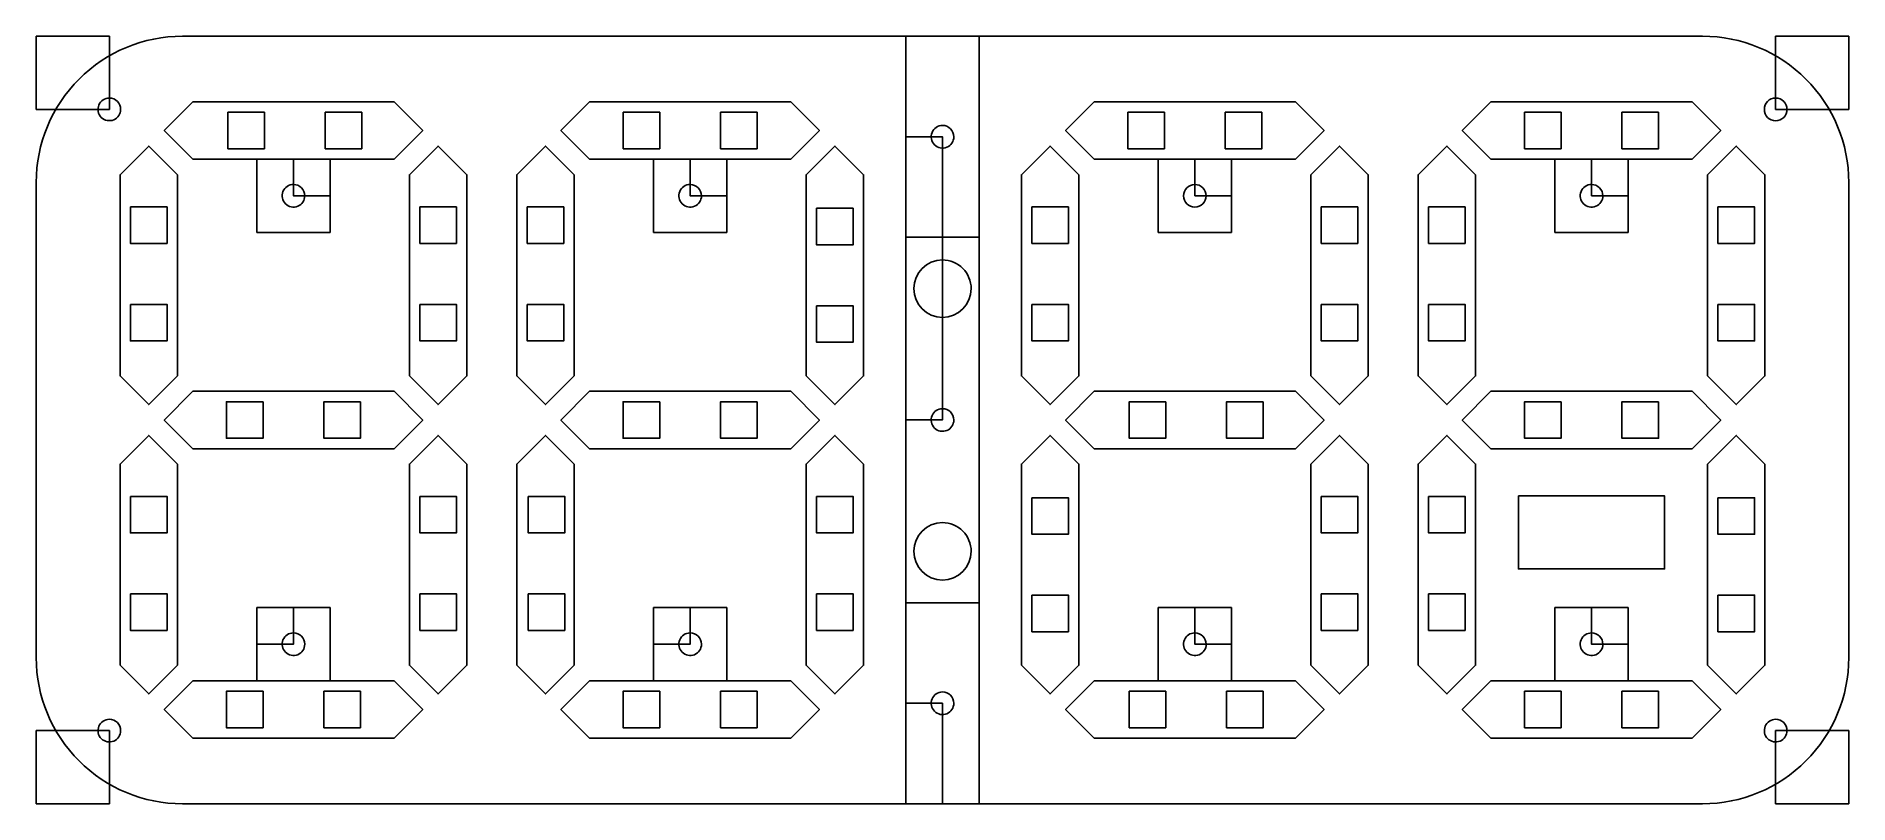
# Model space of a CAD drawing. Extents: x 24 to 272, y 68 to 173.
import ezdxf

# ---------------------------------------------------------------- set-up
doc = ezdxf.new("R2010")
doc.units = 0
doc.layers.add('Layer_1', color=7, linetype='CONTINUOUS')

msp = doc.modelspace()

# ---------------------------------------------------------------- linework, layer by layer
at = {"layer": 'Layer_1', "color": 3}
for points in [[(24.482403, 172.567944), (34.482403, 172.567944), (34.482403, 162.567944), (24.482403, 162.567944)], [(44.482403, 172.567944)], [(143.48241, 172.567959), (153.48241, 172.567959), (153.48241, 145.067959), (143.48241, 145.067959)], [(262.48245, 172.567944), (272.48245, 172.567944), (272.48245, 162.567944), (262.48245, 162.567944)], [(34.482403, 164.117944)], [(262.48245, 164.117944)], [(45.918819, 163.591934), (41.993469, 159.666594), (45.918819, 155.741764), (73.433939, 155.741764), (77.358759, 159.666594), (73.433939, 163.591934)], [(55.698772, 162.166847), (55.698772, 157.166847), (50.698772, 157.166847), (50.698772, 162.166847)], [(69.028755, 162.166847), (69.028755, 157.166847), (64.028755, 157.166847), (64.028755, 162.166847)], [(100.19677, 163.591934), (96.271429, 159.666594), (100.19677, 155.741764), (127.7119, 155.741764), (131.63672, 159.666594), (127.7119, 163.591934)], [(109.78911, 162.166759), (109.78911, 157.166759), (104.78911, 157.166759), (104.78911, 162.166759)], [(123.11909, 162.166759), (123.11909, 157.166759), (118.11909, 157.166759), (118.11909, 162.166759)], [(169.25398, 163.591934), (165.32863, 159.666594), (169.25398, 155.741764), (196.7691, 155.741764), (200.69392, 159.666594), (196.7691, 163.591934)], [(178.8463, 162.166763), (178.8463, 157.166763), (173.8463, 157.166763), (173.8463, 162.166763)], [(192.17628, 162.166763), (192.17628, 157.166763), (187.17628, 157.166763), (187.17628, 162.166763)], [(223.53194, 163.591934), (219.60659, 159.666594), (223.53194, 155.741764), (251.04706, 155.741764), (254.97188, 159.666594), (251.04706, 163.591934)], [(233.12422, 162.166763), (233.12422, 157.166763), (228.12422, 157.166763), (228.12422, 162.166763)], [(246.45425, 162.166763), (246.45425, 157.166763), (241.45425, 157.166763), (241.45425, 162.166763)], [(143.48241, 158.817959), (148.48241, 158.817959), (148.48241, 145.067959), (143.48241, 145.067959)], [(148.48241, 160.367959)], [(43.801619, 153.625084), (39.876279, 157.550424), (35.951449, 153.625084), (35.951449, 126.109964), (39.876279, 122.185144), (43.801619, 126.109964)], [(75.550099, 126.109964), (79.475439, 122.184624), (83.400269, 126.109964), (83.400269, 153.625084), (79.475439, 157.549914), (75.550099, 153.625084)], [(98.079569, 153.625084), (94.154229, 157.550424), (90.229399, 153.625084), (90.229399, 126.109964), (94.154229, 122.185144), (98.079569, 126.109964)], [(129.82805, 126.109964), (133.75339, 122.184624), (137.67822, 126.109964), (137.67822, 153.625084), (133.75339, 157.549914), (129.82805, 153.625084)], [(167.13678, 153.625084), (163.21144, 157.550424), (159.28661, 153.625084), (159.28661, 126.109964), (163.21144, 122.185144), (167.13678, 126.109964)], [(198.88526, 126.109964), (202.8106, 122.184624), (206.73543, 126.109964), (206.73543, 153.625084), (202.8106, 157.549914), (198.88526, 153.625084)], [(221.41473, 153.625084), (217.48939, 157.550424), (213.56456, 153.625084), (213.56456, 126.109964), (217.48939, 122.185144), (221.41473, 126.109964)], [(253.16322, 126.109964), (257.08856, 122.184624), (261.01339, 126.109964), (261.01339, 153.625084), (257.08856, 157.549914), (253.16322, 153.625084)], [(54.676113, 155.741756), (64.676113, 155.741756), (64.676113, 145.741756), (54.676113, 145.741756)], [(59.676113, 155.741756), (64.676113, 155.741756), (64.676113, 150.741756), (59.676113, 150.741756)], [(108.95408, 155.74176), (118.95408, 155.74176), (118.95408, 145.74176), (108.95408, 145.74176)], [(113.95408, 155.741756), (118.95408, 155.741756), (118.95408, 150.741756), (113.95408, 150.741756)], [(178.01128, 155.74176), (188.01128, 155.74176), (188.01128, 145.74176), (178.01128, 145.74176)], [(183.01128, 155.741756), (188.01128, 155.741756), (188.01128, 150.741756), (183.01128, 150.741756)], [(232.28923, 155.74176), (242.28923, 155.74176), (242.28923, 145.74176), (232.28923, 145.74176)], [(237.28923, 155.741756), (242.28923, 155.741756), (242.28923, 150.741756), (237.28923, 150.741756)], [(59.676113, 152.291756)], [(113.95408, 152.29176)], [(183.01128, 152.29176)], [(237.28923, 152.29176)], [(37.376537, 149.220425), (42.376537, 149.220425), (42.376537, 144.220425), (37.376537, 144.220425)], [(76.975166, 149.219913), (81.975166, 149.219913), (81.975166, 144.219913), (76.975166, 144.219913)], [(91.654457, 149.220425), (96.654457, 149.220425), (96.654457, 144.220425), (91.654457, 144.220425)], [(131.25322, 149.032272), (136.25322, 149.032272), (136.25322, 144.032272), (131.25322, 144.032272)], [(160.71169, 149.220425), (165.71169, 149.220425), (165.71169, 144.220425), (160.71169, 144.220425)], [(200.31035, 149.219913), (205.31035, 149.219913), (205.31035, 144.219913), (200.31035, 144.219913)], [(214.98964, 149.220421), (219.98964, 149.220421), (219.98964, 144.220421), (214.98964, 144.220421)], [(254.58835, 149.219913), (259.58835, 149.219913), (259.58835, 144.219913), (254.58835, 144.219913)], [(143.48241, 145.067955), (153.48241, 145.067955), (153.48241, 95.067955), (143.48241, 95.067955)], [(143.48241, 145.067955), (148.48241, 145.067955), (148.48241, 120.067955), (143.48241, 120.067955)], [(148.48192, 141.960767)], [(37.376537, 135.890419), (42.376537, 135.890419), (42.376537, 130.890419), (37.376537, 130.890419)], [(76.975166, 135.889908), (81.975166, 135.889908), (81.975166, 130.889908), (76.975166, 130.889908)], [(91.654457, 135.890419), (96.654457, 135.890419), (96.654457, 130.890419), (91.654457, 130.890419)], [(131.25322, 135.702263), (136.25322, 135.702263), (136.25322, 130.702263), (131.25322, 130.702263)], [(160.71169, 135.890427), (165.71169, 135.890427), (165.71169, 130.890427), (160.71169, 130.890427)], [(200.31035, 135.889908), (205.31035, 135.889908), (205.31035, 130.889908), (200.31035, 130.889908)], [(214.98964, 135.890419), (219.98964, 135.890419), (219.98964, 130.890419), (214.98964, 130.890419)], [(254.58835, 135.889908), (259.58835, 135.889908), (259.58835, 130.889908), (254.58835, 130.889908)], [(45.918299, 123.993284), (41.992959, 120.067944), (45.918299, 116.143114), (73.433419, 116.143114), (77.358239, 120.067944), (73.433419, 123.993284)], [(55.510601, 122.568275), (55.510601, 117.568275), (50.510601, 117.568275), (50.510601, 122.568275)], [(68.840584, 122.568275), (68.840584, 117.568275), (63.840584, 117.568275), (63.840584, 122.568275)], [(100.19625, 123.993284), (96.270909, 120.067944), (100.19625, 116.143114), (127.71138, 116.143114), (131.6362, 120.067944), (127.71138, 123.993284)], [(109.78853, 122.568108), (109.78853, 117.568108), (104.78853, 117.568108), (104.78853, 122.568108)], [(123.11854, 122.568108), (123.11854, 117.568108), (118.11854, 117.568108), (118.11854, 122.568108)], [(148.48241, 121.617955)], [(169.25346, 123.993284), (165.32812, 120.067944), (169.25346, 116.143114), (196.76858, 116.143114), (200.6934, 120.067944), (196.76858, 123.993284)], [(179.0334, 122.568192), (179.0334, 117.568192), (174.0334, 117.568192), (174.0334, 122.568192)], [(192.36342, 122.568192), (192.36342, 117.568192), (187.36342, 117.568192), (187.36342, 122.568192)], [(223.53142, 123.993284), (219.60608, 120.067944), (223.53142, 116.143114), (251.04654, 116.143114), (254.97136, 120.067944), (251.04654, 123.993284)], [(233.1237, 122.568108), (233.1237, 117.568108), (228.1237, 117.568108), (228.1237, 122.568108)], [(246.45374, 122.568108), (246.45374, 117.568108), (241.45374, 117.568108), (241.45374, 122.568108)], [(35.951449, 86.51131), (39.876789, 82.58597), (43.801619, 86.51131), (43.801619, 114.026434), (39.876789, 117.951254), (35.951449, 114.026434)], [(83.400269, 114.026434), (79.474929, 117.951784), (75.550099, 114.026434), (75.550099, 86.51131), (79.474929, 82.5865), (83.400269, 86.51131)], [(90.229149, 86.51156), (94.154489, 82.58622), (98.079319, 86.51156), (98.079319, 114.026682), (94.154489, 117.951502), (90.229149, 114.026682)], [(137.67822, 114.026434), (133.75288, 117.951784), (129.82805, 114.026434), (129.82805, 86.51131), (133.75288, 82.5865), (137.67822, 86.51131)], [(159.28661, 86.51131), (163.21195, 82.58597), (167.13678, 86.51131), (167.13678, 114.026434), (163.21195, 117.951254), (159.28661, 114.026434)], [(206.73543, 114.026434), (202.81009, 117.951784), (198.88526, 114.026434), (198.88526, 86.51131), (202.81009, 82.5865), (206.73543, 86.51131)], [(213.56456, 86.51131), (217.4899, 82.58597), (221.41473, 86.51131), (221.41473, 114.026434), (217.4899, 117.951254), (213.56456, 114.026434)], [(261.01339, 114.026434), (257.08805, 117.951784), (253.16322, 114.026434), (253.16322, 86.51131), (257.08805, 82.5865), (261.01339, 86.51131)], [(37.376537, 109.62125), (42.376537, 109.62125), (42.376537, 104.62125), (37.376537, 104.62125)], [(76.975197, 109.62178), (81.975197, 109.62178), (81.975197, 104.62178), (76.975197, 104.62178)], [(91.792099, 109.62178), (96.792099, 109.62178), (96.792099, 104.62178), (91.792099, 104.62178)], [(131.25313, 109.62178), (136.25313, 109.62178), (136.25313, 104.62178), (131.25313, 104.62178)], [(160.71181, 109.43361), (165.71181, 109.43361), (165.71181, 104.43361), (160.71181, 104.43361)], [(200.31038, 109.62178), (205.31038, 109.62178), (205.31038, 104.62178), (200.31038, 104.62178)], [(214.98967, 109.62125), (219.98967, 109.62125), (219.98967, 104.62125), (214.98967, 104.62125)], [(227.28871, 109.68629), (247.28871, 109.68629), (247.28871, 99.68629), (227.28871, 99.68629)], [(254.58844, 109.43414), (259.58844, 109.43414), (259.58844, 104.43414), (254.58844, 104.43414)], [(148.48192, 106.02564)], [(37.376537, 96.29124), (42.376537, 96.29124), (42.376537, 91.29124), (37.376537, 91.29124)], [(54.675594, 94.39462), (64.675594, 94.39462), (64.675594, 84.39462), (54.675594, 84.39462)], [(54.675594, 94.39462), (59.675594, 94.39462), (59.675594, 89.39462), (54.675594, 89.39462)], [(76.975197, 96.29178), (81.975197, 96.29178), (81.975197, 91.29178), (76.975197, 91.29178)], [(91.792099, 96.29178), (96.792099, 96.29178), (96.792099, 91.29178), (91.792099, 91.29178)], [(108.95355, 94.39462), (118.95355, 94.39462), (118.95355, 84.39462), (108.95355, 84.39462)], [(108.95355, 94.39462), (113.95355, 94.39462), (113.95355, 89.39462), (108.95355, 89.39462)], [(131.25313, 96.29178), (136.25313, 96.29178), (136.25313, 91.29178), (131.25313, 91.29178)], [(143.48241, 95.06796), (153.48241, 95.06796), (153.48241, 67.56796), (143.48241, 67.56796)], [(160.71181, 96.10361), (165.71181, 96.10361), (165.71181, 91.10361), (160.71181, 91.10361)], [(178.01076, 94.39462), (188.01076, 94.39462), (188.01076, 84.39462), (178.01076, 84.39462)], [(183.01076, 94.39462), (188.01076, 94.39462), (188.01076, 89.39462), (183.01076, 89.39462)], [(200.31038, 96.29178), (205.31038, 96.29178), (205.31038, 91.29178), (200.31038, 91.29178)], [(214.98967, 96.29124), (219.98967, 96.29124), (219.98967, 91.29124), (214.98967, 91.29124)], [(232.28871, 94.39462), (242.28871, 94.39462), (242.28871, 84.39462), (232.28871, 84.39462)], [(237.28871, 94.39462), (242.28871, 94.39462), (242.28871, 89.39462), (237.28871, 89.39462)], [(254.58844, 96.10413), (259.58844, 96.10413), (259.58844, 91.10413), (254.58844, 91.10413)], [(59.675594, 90.94462)], [(113.95356, 90.94462)], [(183.01076, 90.94462)], [(237.28871, 90.94462)], [(45.918299, 84.39463), (41.992959, 80.46929), (45.918299, 76.54448), (73.433419, 76.54448), (77.358239, 80.46929), (73.433419, 84.39463)], [(100.19625, 84.39463), (96.270909, 80.46929), (100.19625, 76.54448), (127.71138, 76.54448), (131.6362, 80.46929), (127.71138, 84.39463)], [(169.25346, 84.39463), (165.32812, 80.46929), (169.25346, 76.54448), (196.76858, 76.54448), (200.6934, 80.46929), (196.76858, 84.39463)], [(223.53142, 84.39463), (219.60608, 80.46929), (223.53142, 76.54448), (251.04654, 76.54448), (254.97136, 80.46929), (251.04654, 84.39463)], [(55.510601, 82.96947), (55.510601, 77.96947), (50.510601, 77.96947), (50.510601, 82.96947)], [(68.840584, 82.96947), (68.840584, 77.96947), (63.840584, 77.96947), (63.840584, 82.96947)], [(109.78853, 82.96947), (109.78853, 77.96947), (104.78853, 77.96947), (104.78853, 82.96947)], [(123.11854, 82.96947), (123.11854, 77.96947), (118.11854, 77.96947), (118.11854, 82.96947)], [(148.48241, 82.86796)], [(179.0334, 82.96954), (179.0334, 77.96954), (174.0334, 77.96954), (174.0334, 82.96954)], [(192.36339, 82.96954), (192.36339, 77.96954), (187.36339, 77.96954), (187.36339, 82.96954)], [(233.1237, 82.96963), (233.1237, 77.96963), (228.1237, 77.96963), (228.1237, 82.96963)], [(246.45374, 82.96963), (246.45374, 77.96963), (241.45374, 77.96963), (241.45374, 82.96963)], [(143.48241, 81.31796), (148.48241, 81.31796), (148.48241, 67.56796), (143.48241, 67.56796)], [(24.482403, 77.56793), (34.482403, 77.56793), (34.482403, 67.56793), (24.482403, 67.56793)], [(34.482403, 79.11793)], [(262.48242, 79.11793)], [(262.48242, 77.56793), (272.48242, 77.56793), (272.48242, 67.56793), (262.48242, 67.56793)]]:
    msp.add_lwpolyline(points, close=True, dxfattribs=at)
for points in [[(44.482403, 172.567944), (252.4824, 172.567944)], [(24.482403, 87.56794), (24.482403, 152.567944)], [(272.4824, 152.567944), (272.4824, 87.56794)], [(252.4824, 67.56794), (44.482403, 67.56794)]]:
    msp.add_lwpolyline(points, dxfattribs=at)
for points in [[(30.340267, 166.71008), (34.090995, 170.460807), (39.178073, 172.567944), (44.482403, 172.567944)], [(252.4824, 172.567944), (257.78673, 172.567944), (262.873808, 170.460807), (266.624536, 166.71008)], [(24.482403, 152.567944), (24.482403, 157.872274), (26.58954, 162.959352), (30.340267, 166.71008)], [(266.624536, 166.71008), (270.375263, 162.959352), (272.4824, 157.872274), (272.4824, 152.567944)], [(34.482403, 164.117944), (33.855487, 164.117944), (33.2903, 163.740299), (33.05039, 163.161103)], [(35.578419, 163.66396), (35.287737, 163.954641), (34.893489, 164.117944), (34.482403, 164.117944)], [(262.48245, 164.117944), (261.626409, 164.117944), (260.93245, 163.423985), (260.93245, 162.567944)], [(263.578466, 163.66396), (263.287784, 163.954641), (262.893536, 164.117944), (262.48245, 164.117944)], [(33.05039, 163.161103), (32.810479, 162.581908), (32.943091, 161.915225), (33.386387, 161.471928)], [(33.386387, 161.471928), (33.829684, 161.028632), (34.496367, 160.89602), (35.075562, 161.135931)], [(35.075562, 161.135931), (35.654758, 161.375841), (36.032403, 161.941028), (36.032403, 162.567944)], [(36.032403, 162.567944), (36.032403, 162.97903), (35.8691, 163.373278), (35.578419, 163.66396)], [(260.93245, 162.567944), (260.93245, 161.711903), (261.626409, 161.017944), (262.48245, 161.017944)], [(262.48245, 161.017944), (263.338491, 161.017944), (264.03245, 161.711903), (264.03245, 162.567944)], [(264.03245, 162.567944), (264.03245, 162.97903), (263.869147, 163.373278), (263.578466, 163.66396)], [(147.050397, 159.411118), (146.810486, 158.831923), (146.943098, 158.16524), (147.386394, 157.721943)], [(148.48241, 160.367959), (147.855494, 160.367959), (147.290307, 159.990314), (147.050397, 159.411118)], [(149.578426, 159.913975), (149.287744, 160.204656), (148.893496, 160.367959), (148.48241, 160.367959)], [(149.075569, 157.385946), (149.654765, 157.625856), (150.03241, 158.191043), (150.03241, 158.817959)], [(150.03241, 158.817959), (150.03241, 159.229045), (149.869107, 159.623293), (149.578426, 159.913975)], [(147.386394, 157.721943), (147.829691, 157.278647), (148.496374, 157.146035), (149.075569, 157.385946)], [(58.2441, 151.334915), (58.004189, 150.75572), (58.136801, 150.089037), (58.580097, 149.64574)], [(59.676113, 152.291756), (59.049197, 152.291756), (58.48401, 151.914111), (58.2441, 151.334915)], [(60.772129, 151.837772), (60.481447, 152.128453), (60.087199, 152.291756), (59.676113, 152.291756)], [(61.226113, 150.741756), (61.226113, 151.152842), (61.06281, 151.54709), (60.772129, 151.837772)], [(112.522067, 151.334919), (112.282156, 150.755724), (112.414768, 150.089041), (112.858064, 149.645744)], [(113.95408, 152.29176), (113.327164, 152.29176), (112.761977, 151.914115), (112.522067, 151.334919)], [(115.50408, 150.74176), (115.50408, 151.597801), (114.810121, 152.29176), (113.95408, 152.29176)], [(183.01128, 152.29176), (182.155239, 152.29176), (181.46128, 151.597801), (181.46128, 150.74176)], [(184.107296, 151.837776), (183.816614, 152.128457), (183.422366, 152.29176), (183.01128, 152.29176)], [(184.56128, 150.74176), (184.56128, 151.152846), (184.397977, 151.547094), (184.107296, 151.837776)], [(235.857217, 151.334919), (235.617306, 150.755724), (235.749918, 150.089041), (236.193214, 149.645744)], [(237.28923, 152.29176), (236.662314, 152.29176), (236.097127, 151.914115), (235.857217, 151.334919)], [(238.385246, 151.837776), (238.094564, 152.128457), (237.700316, 152.29176), (237.28923, 152.29176)], [(238.83923, 150.74176), (238.83923, 151.152846), (238.675927, 151.547094), (238.385246, 151.837776)], [(58.580097, 149.64574), (59.023394, 149.202444), (59.690077, 149.069832), (60.269272, 149.309743)], [(60.269272, 149.309743), (60.848468, 149.549653), (61.226113, 150.11484), (61.226113, 150.741756)], [(112.858064, 149.645744), (113.301361, 149.202448), (113.968044, 149.069836), (114.547239, 149.309747)], [(114.547239, 149.309747), (115.126435, 149.549657), (115.50408, 150.114844), (115.50408, 150.74176)], [(181.46128, 150.74176), (181.46128, 149.885719), (182.155239, 149.19176), (183.01128, 149.19176)], [(183.01128, 149.19176), (183.867321, 149.19176), (184.56128, 149.885719), (184.56128, 150.74176)], [(236.193214, 149.645744), (236.636511, 149.202448), (237.303194, 149.069836), (237.882389, 149.309747)], [(237.882389, 149.309747), (238.461585, 149.549657), (238.83923, 150.114844), (238.83923, 150.74176)], [(148.48192, 141.960767), (146.314202, 141.960767), (144.55692, 140.203485), (144.55692, 138.035767)], [(151.257314, 140.811161), (150.521234, 141.547241), (149.522895, 141.960767), (148.48192, 141.960767)], [(152.40692, 138.035767), (152.40692, 139.076742), (151.993394, 140.075081), (151.257314, 140.811161)], [(144.55692, 138.035767), (144.55692, 135.868049), (146.314202, 134.110767), (148.48192, 134.110767)], [(148.48192, 134.110767), (150.649638, 134.110767), (152.40692, 135.868049), (152.40692, 138.035767)], [(148.48241, 121.617955), (147.855494, 121.617955), (147.290307, 121.24031), (147.050397, 120.661114)], [(149.578426, 121.163971), (149.287744, 121.454652), (148.893496, 121.617955), (148.48241, 121.617955)], [(147.050397, 120.661114), (146.810486, 120.081919), (146.943098, 119.415236), (147.386394, 118.971939)], [(149.075569, 118.635942), (149.654765, 118.875852), (150.03241, 119.441039), (150.03241, 120.067955)], [(150.03241, 120.067955), (150.03241, 120.479041), (149.869107, 120.873289), (149.578426, 121.163971)], [(147.386394, 118.971939), (147.829691, 118.528643), (148.496374, 118.396031), (149.075569, 118.635942)], [(148.48192, 106.02564), (146.314202, 106.02564), (144.55692, 104.268358), (144.55692, 102.10064)], [(151.257314, 104.876034), (150.521234, 105.612114), (149.522895, 106.02564), (148.48192, 106.02564)], [(152.40692, 102.10064), (152.40692, 103.141615), (151.993394, 104.139954), (151.257314, 104.876034)], [(144.55692, 102.10064), (144.55692, 99.932922), (146.314202, 98.17564), (148.48192, 98.17564)], [(148.48192, 98.17564), (150.649638, 98.17564), (152.40692, 99.932922), (152.40692, 102.10064)], [(58.243581, 89.987779), (58.00367, 89.408584), (58.136282, 88.741901), (58.579578, 88.298604)], [(59.675594, 90.94462), (59.048678, 90.94462), (58.483491, 90.566975), (58.243581, 89.987779)], [(60.77161, 90.490636), (60.480928, 90.781317), (60.08668, 90.94462), (59.675594, 90.94462)], [(60.268753, 87.962607), (60.847949, 88.202517), (61.225594, 88.767704), (61.225594, 89.39462)], [(61.225594, 89.39462), (61.225594, 89.805706), (61.062291, 90.199954), (60.77161, 90.490636)], [(112.521547, 89.987779), (112.281636, 89.408584), (112.414248, 88.741901), (112.857544, 88.298604)], [(113.95356, 90.94462), (113.326644, 90.94462), (112.761457, 90.566975), (112.521547, 89.987779)], [(115.049576, 90.490636), (114.758894, 90.781317), (114.364646, 90.94462), (113.95356, 90.94462)], [(114.546719, 87.962607), (115.125915, 88.202517), (115.50356, 88.767704), (115.50356, 89.39462)], [(115.50356, 89.39462), (115.50356, 89.805706), (115.340257, 90.199954), (115.049576, 90.490636)], [(181.578747, 89.987779), (181.338836, 89.408584), (181.471448, 88.741901), (181.914744, 88.298604)], [(183.01076, 90.94462), (182.383844, 90.94462), (181.818657, 90.566975), (181.578747, 89.987779)], [(184.106776, 90.490636), (183.816094, 90.781317), (183.421846, 90.94462), (183.01076, 90.94462)], [(183.603919, 87.962607), (184.183115, 88.202517), (184.56076, 88.767704), (184.56076, 89.39462)], [(184.56076, 89.39462), (184.56076, 89.805706), (184.397457, 90.199954), (184.106776, 90.490636)], [(235.856697, 89.987779), (235.616786, 89.408584), (235.749398, 88.741901), (236.192694, 88.298604)], [(237.28871, 90.94462), (236.661794, 90.94462), (236.096607, 90.566975), (235.856697, 89.987779)], [(238.384726, 90.490636), (238.094044, 90.781317), (237.699796, 90.94462), (237.28871, 90.94462)], [(237.881869, 87.962607), (238.461065, 88.202517), (238.83871, 88.767704), (238.83871, 89.39462)], [(238.83871, 89.39462), (238.83871, 89.805706), (238.675407, 90.199954), (238.384726, 90.490636)], [(30.340267, 73.425804), (26.58954, 77.176532), (24.482403, 82.26361), (24.482403, 87.56794)], [(58.579578, 88.298604), (59.022875, 87.855308), (59.689558, 87.722696), (60.268753, 87.962607)], [(112.857544, 88.298604), (113.300841, 87.855308), (113.967524, 87.722696), (114.546719, 87.962607)], [(181.914744, 88.298604), (182.358041, 87.855308), (183.024724, 87.722696), (183.603919, 87.962607)], [(236.192694, 88.298604), (236.635991, 87.855308), (237.302674, 87.722696), (237.881869, 87.962607)], [(272.4824, 87.56794), (272.4824, 82.26361), (270.375263, 77.176532), (266.624536, 73.425804)], [(147.050397, 81.911119), (146.810486, 81.331924), (146.943098, 80.665241), (147.386394, 80.221944)], [(148.48241, 82.86796), (147.855494, 82.86796), (147.290307, 82.490315), (147.050397, 81.911119)], [(149.578426, 82.413976), (149.287744, 82.704657), (148.893496, 82.86796), (148.48241, 82.86796)], [(150.03241, 81.31796), (150.03241, 81.729046), (149.869107, 82.123294), (149.578426, 82.413976)], [(147.386394, 80.221944), (147.829691, 79.778648), (148.496374, 79.646036), (149.075569, 79.885947)], [(149.075569, 79.885947), (149.654765, 80.125857), (150.03241, 80.691044), (150.03241, 81.31796)], [(33.05039, 78.161089), (32.810479, 77.581894), (32.943091, 76.915211), (33.386387, 76.471914)], [(34.482403, 79.11793), (33.855487, 79.11793), (33.2903, 78.740285), (33.05039, 78.161089)], [(35.578419, 78.663946), (35.287737, 78.954627), (34.893489, 79.11793), (34.482403, 79.11793)], [(35.075562, 76.135917), (35.654758, 76.375827), (36.032403, 76.941014), (36.032403, 77.56793)], [(36.032403, 77.56793), (36.032403, 77.979016), (35.8691, 78.373264), (35.578419, 78.663946)], [(261.050407, 78.161089), (260.810496, 77.581894), (260.943108, 76.915211), (261.386404, 76.471914)], [(262.48242, 79.11793), (261.855504, 79.11793), (261.290317, 78.740285), (261.050407, 78.161089)], [(263.578436, 78.663946), (263.287754, 78.954627), (262.893506, 79.11793), (262.48242, 79.11793)], [(263.075579, 76.135917), (263.654775, 76.375827), (264.03242, 76.941014), (264.03242, 77.56793)], [(264.03242, 77.56793), (264.03242, 77.979016), (263.869117, 78.373264), (263.578436, 78.663946)], [(33.386387, 76.471914), (33.829684, 76.028618), (34.496367, 75.896006), (35.075562, 76.135917)], [(261.386404, 76.471914), (261.829701, 76.028618), (262.496384, 75.896006), (263.075579, 76.135917)], [(44.482403, 67.56794), (39.178073, 67.56794), (34.090995, 69.675077), (30.340267, 73.425804)], [(266.624536, 73.425804), (262.873808, 69.675077), (257.78673, 67.56794), (252.4824, 67.56794)]]:
    msp.add_open_spline(points, degree=3, dxfattribs=at)

doc.saveas('drawing.dxf')
